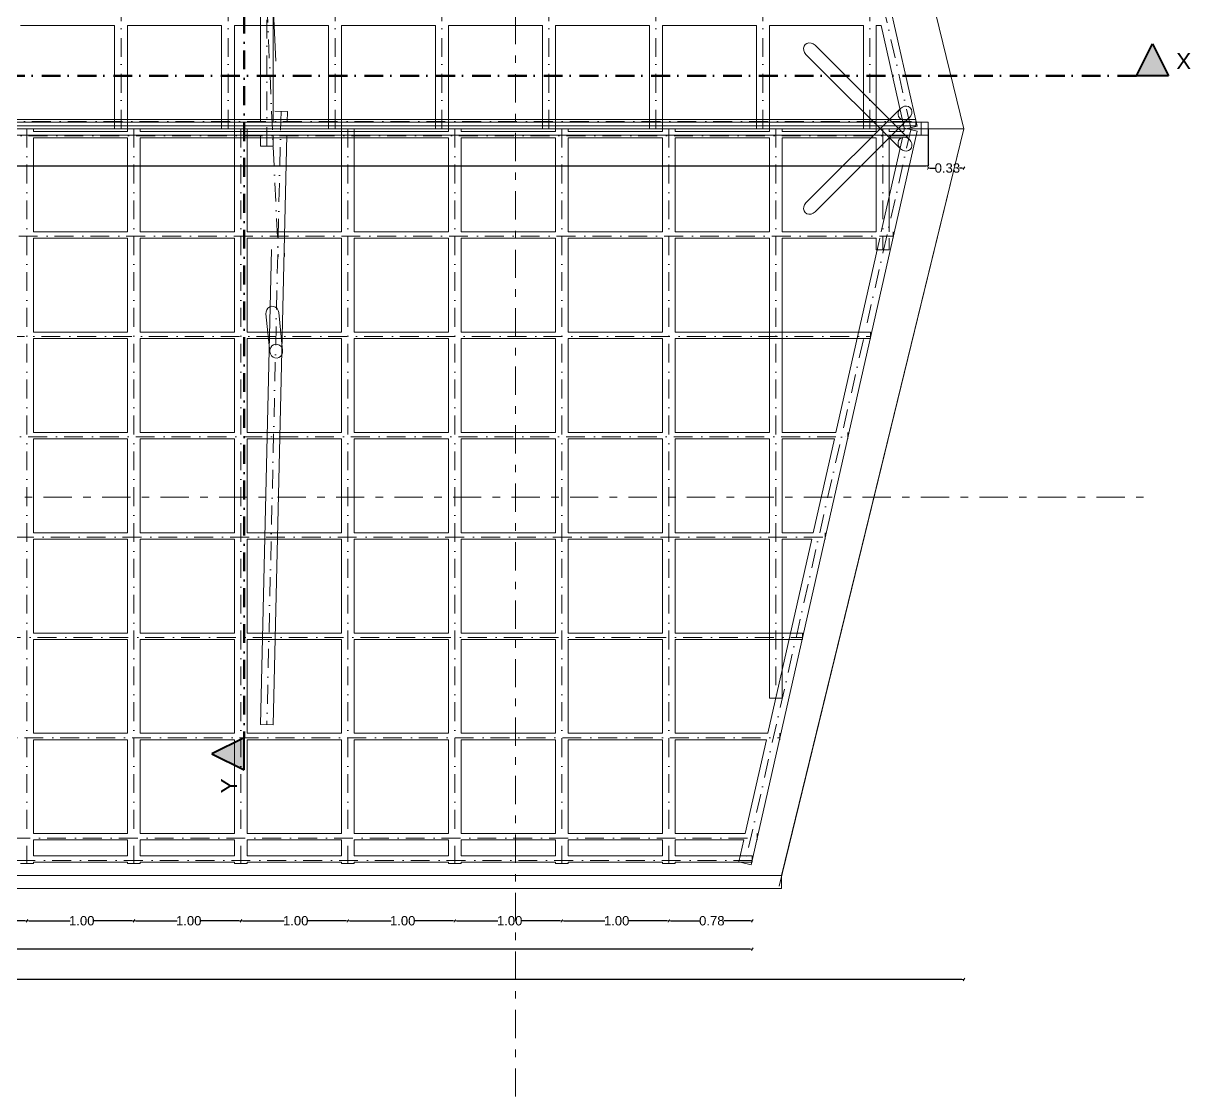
# Model space of a CAD drawing. Header units: millimetres. Extents: x -71878 to 121433, y -67383 to 83273.
# Drawn here: x 39729 to 50641, y -26451 to -16415 of the extents above; entities that cross this region are included whole.
import ezdxf

# ---------------------------------------------------------------- set-up
doc = ezdxf.new("R2010")
doc.units = ezdxf.units.MM
doc.header["$MEASUREMENT"] = 0
doc.linetypes.add('Dot & Dashed', pattern=[335.138881, 176.388884, -88.194442, 0, -70.555556])
doc.linetypes.add('Double Dashed', pattern=[546.805537, 264.583325, -105.833328, 70.555556, -105.833328])
for name, color, linetype, lineweight in [('ACOTACIONES', 7, 'Continuous', 9), ('COLUMNAS_Pluma_Nº__1', 7, 'Continuous', 0), ('CORTES_Pluma_Nº__1', 7, 'Continuous', 0), ('CORTES_Pluma_Nº__101', 7, 'Continuous', 40), ('CORTES_Pluma_Nº__121', 7, 'Continuous', 50), ('CUBIERTAS_Pluma_Nº__21', 7, 'Continuous', 5), ('EJES_Pluma_Nº__21', 7, 'Continuous', 5), ('ENTIRADO_Pluma_Nº__21', 7, 'Continuous', 5), ('Muros_Pluma_Nº__21', 7, 'Continuous', 5), ('VIGAS DE CIMENTACION_Pluma_Nº__21', 7, 'Continuous', 5), ('Vigas_Pluma_Nº__21', 7, 'Continuous', 5)]:
    doc.layers.add(name, color=color, linetype=linetype, lineweight=lineweight)
doc.layers.add('CORTES', color=7, linetype='Continuous')
for name, color, linetype, lineweight, true_color in [('ENTIRADO_Pluma_Nº__24', 7, 'Continuous', 5, 0x969696), ('VIGAS DE CIMENTACION_Pluma_Nº__24', 7, 'Continuous', 5, 0x969696), ('Vigas_Pluma_Nº__24', 7, 'Continuous', 5, 0x969696)]:
    doc.layers.add(name, color=color, linetype=linetype, lineweight=lineweight, true_color=true_color)
doc.styles.add('Estilo_Generado_2', font='Arial.ttf')
doc.styles.add('Estilo_Generado_3', font='swissb.ttf')
doc.dimstyles.new('Estilo_Generado__1', dxfattribs={"dimtxt": 87.5, "dimasz": 19, "dimexe": 0.18, "dimexo": 0, "dimgap": 0.09, "dimtad": 0, "dimlfac": 0.001, "dimzin": 0, "dimdsep": 46, "dimtxsty": 'Estilo_Generado_2', "dimblk": 'ARROWHEAD_2', "dimblk1": 'ARROWHEAD_2', "dimblk2": 'ARROWHEAD_2', "dimcen": 0.09, "dimse1": 1, "dimse2": 1, "dimclrd": 7, "dimclre": 7, "dimclrt": 7, "dimadec": 0, "dimazin": 0, "dimtfac": 1, "dimtmove": 0, "dimatfit": 3, "dimfxl": 1, "dimtolj": 1, "dimtzin": 0, "dimarcsym": 0})
doc.dimstyles.new('Estilo_Generado__3', dxfattribs={"dimtxt": 87.5, "dimasz": 19, "dimexe": 0.18, "dimexo": 0, "dimgap": 0.09, "dimtad": 0, "dimlfac": 0.001, "dimzin": 0, "dimdsep": 46, "dimtxsty": 'Estilo_Generado_2', "dimblk": 'ARROWHEAD_2', "dimblk1": 'ARROWHEAD_2', "dimblk2": 'ARROWHEAD_2', "dimcen": 0.09, "dimclrd": 7, "dimclre": 7, "dimclrt": 7, "dimadec": 0, "dimazin": 0, "dimtfac": 1, "dimtdec": 4, "dimtmove": 2, "dimatfit": 3, "dimfxl": 1, "dimtolj": 1, "dimtzin": 0, "dimarcsym": 0})

# ---------------------------------------------------------------- blocks, each defined once
blk = doc.blocks.new('ARROWHEAD_2')
at = {"color": 0, "linetype": 'Continuous', "lineweight": 0}
for p, q in [((0, 0), (-1, 0)), ((-0.38, -0.66), (0.38, 0.66))]:
    blk.add_line(p, q, dxfattribs=at)
blk = doc.blocks.new('*D597')
at = {"layer": 'ACOTACIONES', "color": 7, "linetype": 'Continuous', "lineweight": -2, "transparency": 16777216}
for p, q in [((38782, -24807), (39166, -24807)), ((39744, -24807), (39384, -24807))]:
    blk.add_line(p, q, dxfattribs=at)
at = {"layer": 'Defpoints', "color": 0, "linetype": 'Continuous', "transparency": 16777216}
for p in [(38763, -24242), (39763, -24242), (39763, -24807)]:
    blk.add_point(p, dxfattribs=at)
at = {"layer": 'ACOTACIONES', "color": 7, "linetype": 'Continuous', "lineweight": -2, "transparency": 16777216, "xscale": 19, "yscale": 19, "zscale": 19, "rotation": 180}
blk.add_blockref('ARROWHEAD_2', (38763, -24807), dxfattribs=at)
at = {"layer": 'ACOTACIONES', "color": 7, "linetype": 'Continuous', "lineweight": -2, "transparency": 16777216, "xscale": 19, "yscale": 19, "zscale": 19}
blk.add_blockref('ARROWHEAD_2', (39763, -24807), dxfattribs=at)
at = {"layer": 'ACOTACIONES', "color": 7, "linetype": 'Continuous', "transparency": 16777216, "insert": (39275, -24807), "char_height": 87.5, "attachment_point": 5, "style": 'Estilo_Generado_2'}
blk.add_mtext('\\A1;1.00', dxfattribs=at)
blk = doc.blocks.new('*D598')
at = {"layer": 'ACOTACIONES', "color": 7, "linetype": 'Continuous', "lineweight": -2, "transparency": 16777216}
for p, q in [((39782, -24807), (40166, -24807)), ((40744, -24807), (40384, -24807))]:
    blk.add_line(p, q, dxfattribs=at)
at = {"layer": 'Defpoints', "color": 0, "linetype": 'Continuous', "transparency": 16777216}
for p in [(39763, -24242), (40763, -24242), (40763, -24807)]:
    blk.add_point(p, dxfattribs=at)
at = {"layer": 'ACOTACIONES', "color": 7, "linetype": 'Continuous', "lineweight": -2, "transparency": 16777216, "xscale": 19, "yscale": 19, "zscale": 19, "rotation": 180}
blk.add_blockref('ARROWHEAD_2', (39763, -24807), dxfattribs=at)
at = {"layer": 'ACOTACIONES', "color": 7, "linetype": 'Continuous', "lineweight": -2, "transparency": 16777216, "xscale": 19, "yscale": 19, "zscale": 19}
blk.add_blockref('ARROWHEAD_2', (40763, -24807), dxfattribs=at)
at = {"layer": 'ACOTACIONES', "color": 7, "linetype": 'Continuous', "transparency": 16777216, "insert": (40275, -24807), "char_height": 87.5, "attachment_point": 5, "style": 'Estilo_Generado_2'}
blk.add_mtext('\\A1;1.00', dxfattribs=at)
blk = doc.blocks.new('*D599')
at = {"layer": 'ACOTACIONES', "color": 7, "linetype": 'Continuous', "lineweight": -2, "transparency": 16777216}
for p, q in [((40782, -24807), (41166, -24807)), ((41744, -24807), (41384, -24807))]:
    blk.add_line(p, q, dxfattribs=at)
at = {"layer": 'Defpoints', "color": 0, "linetype": 'Continuous', "transparency": 16777216}
for p in [(40763, -24242), (41763, -24242), (41763, -24807)]:
    blk.add_point(p, dxfattribs=at)
at = {"layer": 'ACOTACIONES', "color": 7, "linetype": 'Continuous', "lineweight": -2, "transparency": 16777216, "xscale": 19, "yscale": 19, "zscale": 19, "rotation": 180}
blk.add_blockref('ARROWHEAD_2', (40763, -24807), dxfattribs=at)
at = {"layer": 'ACOTACIONES', "color": 7, "linetype": 'Continuous', "lineweight": -2, "transparency": 16777216, "xscale": 19, "yscale": 19, "zscale": 19}
blk.add_blockref('ARROWHEAD_2', (41763, -24807), dxfattribs=at)
at = {"layer": 'ACOTACIONES', "color": 7, "linetype": 'Continuous', "transparency": 16777216, "insert": (41275, -24807), "char_height": 87.5, "attachment_point": 5, "style": 'Estilo_Generado_2'}
blk.add_mtext('\\A1;1.00', dxfattribs=at)
blk = doc.blocks.new('*D600')
at = {"layer": 'ACOTACIONES', "color": 7, "linetype": 'Continuous', "lineweight": -2, "transparency": 16777216}
for p, q in [((41782, -24807), (42166, -24807)), ((42744, -24807), (42384, -24807))]:
    blk.add_line(p, q, dxfattribs=at)
at = {"layer": 'Defpoints', "color": 0, "linetype": 'Continuous', "transparency": 16777216}
for p in [(41763, -24242), (42763, -24242), (42763, -24807)]:
    blk.add_point(p, dxfattribs=at)
at = {"layer": 'ACOTACIONES', "color": 7, "linetype": 'Continuous', "lineweight": -2, "transparency": 16777216, "xscale": 19, "yscale": 19, "zscale": 19, "rotation": 180}
blk.add_blockref('ARROWHEAD_2', (41763, -24807), dxfattribs=at)
at = {"layer": 'ACOTACIONES', "color": 7, "linetype": 'Continuous', "lineweight": -2, "transparency": 16777216, "xscale": 19, "yscale": 19, "zscale": 19}
blk.add_blockref('ARROWHEAD_2', (42763, -24807), dxfattribs=at)
at = {"layer": 'ACOTACIONES', "color": 7, "linetype": 'Continuous', "transparency": 16777216, "insert": (42275, -24807), "char_height": 87.5, "attachment_point": 5, "style": 'Estilo_Generado_2'}
blk.add_mtext('\\A1;1.00', dxfattribs=at)
blk = doc.blocks.new('*D601')
at = {"layer": 'ACOTACIONES', "color": 7, "linetype": 'Continuous', "lineweight": -2, "transparency": 16777216}
for p, q in [((42782, -24807), (43166, -24807)), ((43744, -24807), (43384, -24807))]:
    blk.add_line(p, q, dxfattribs=at)
at = {"layer": 'Defpoints', "color": 0, "linetype": 'Continuous', "transparency": 16777216}
for p in [(42763, -24242), (43763, -24242), (43763, -24807)]:
    blk.add_point(p, dxfattribs=at)
at = {"layer": 'ACOTACIONES', "color": 7, "linetype": 'Continuous', "lineweight": -2, "transparency": 16777216, "xscale": 19, "yscale": 19, "zscale": 19, "rotation": 180}
blk.add_blockref('ARROWHEAD_2', (42763, -24807), dxfattribs=at)
at = {"layer": 'ACOTACIONES', "color": 7, "linetype": 'Continuous', "lineweight": -2, "transparency": 16777216, "xscale": 19, "yscale": 19, "zscale": 19}
blk.add_blockref('ARROWHEAD_2', (43763, -24807), dxfattribs=at)
at = {"layer": 'ACOTACIONES', "color": 7, "linetype": 'Continuous', "transparency": 16777216, "insert": (43275, -24807), "char_height": 87.5, "attachment_point": 5, "style": 'Estilo_Generado_2'}
blk.add_mtext('\\A1;1.00', dxfattribs=at)
blk = doc.blocks.new('*D602')
at = {"layer": 'ACOTACIONES', "color": 7, "linetype": 'Continuous', "lineweight": -2, "transparency": 16777216}
for p, q in [((43782, -24807), (44166, -24807)), ((44744, -24807), (44384, -24807))]:
    blk.add_line(p, q, dxfattribs=at)
at = {"layer": 'Defpoints', "color": 0, "linetype": 'Continuous', "transparency": 16777216}
for p in [(43763, -24242), (44763, -24242), (44763, -24807)]:
    blk.add_point(p, dxfattribs=at)
at = {"layer": 'ACOTACIONES', "color": 7, "linetype": 'Continuous', "lineweight": -2, "transparency": 16777216, "xscale": 19, "yscale": 19, "zscale": 19, "rotation": 180}
blk.add_blockref('ARROWHEAD_2', (43763, -24807), dxfattribs=at)
at = {"layer": 'ACOTACIONES', "color": 7, "linetype": 'Continuous', "lineweight": -2, "transparency": 16777216, "xscale": 19, "yscale": 19, "zscale": 19}
blk.add_blockref('ARROWHEAD_2', (44763, -24807), dxfattribs=at)
at = {"layer": 'ACOTACIONES', "color": 7, "linetype": 'Continuous', "transparency": 16777216, "insert": (44275, -24807), "char_height": 87.5, "attachment_point": 5, "style": 'Estilo_Generado_2'}
blk.add_mtext('\\A1;1.00', dxfattribs=at)
blk = doc.blocks.new('*D603')
at = {"layer": 'ACOTACIONES', "color": 7, "linetype": 'Continuous', "lineweight": -2, "transparency": 16777216}
for p, q in [((44782, -24807), (45166, -24807)), ((45744, -24807), (45384, -24807))]:
    blk.add_line(p, q, dxfattribs=at)
at = {"layer": 'Defpoints', "color": 0, "linetype": 'Continuous', "transparency": 16777216}
for p in [(44763, -24242), (45763, -24242), (45763, -24807)]:
    blk.add_point(p, dxfattribs=at)
at = {"layer": 'ACOTACIONES', "color": 7, "linetype": 'Continuous', "lineweight": -2, "transparency": 16777216, "xscale": 19, "yscale": 19, "zscale": 19, "rotation": 180}
blk.add_blockref('ARROWHEAD_2', (44763, -24807), dxfattribs=at)
at = {"layer": 'ACOTACIONES', "color": 7, "linetype": 'Continuous', "lineweight": -2, "transparency": 16777216, "xscale": 19, "yscale": 19, "zscale": 19}
blk.add_blockref('ARROWHEAD_2', (45763, -24807), dxfattribs=at)
at = {"layer": 'ACOTACIONES', "color": 7, "linetype": 'Continuous', "transparency": 16777216, "insert": (45275, -24807), "char_height": 87.5, "attachment_point": 5, "style": 'Estilo_Generado_2'}
blk.add_mtext('\\A1;1.00', dxfattribs=at)
blk = doc.blocks.new('*D604')
at = {"layer": 'ACOTACIONES', "color": 7, "linetype": 'Continuous', "lineweight": -2, "transparency": 16777216}
for p, q in [((45782, -24807), (46052, -24807)), ((46524, -24807), (46278, -24807))]:
    blk.add_line(p, q, dxfattribs=at)
at = {"layer": 'Defpoints', "color": 0, "linetype": 'Continuous', "transparency": 16777216}
for p in [(45763, -24242), (46543, -24242), (46543, -24807)]:
    blk.add_point(p, dxfattribs=at)
at = {"layer": 'ACOTACIONES', "color": 7, "linetype": 'Continuous', "lineweight": -2, "transparency": 16777216, "xscale": 19, "yscale": 19, "zscale": 19, "rotation": 180}
blk.add_blockref('ARROWHEAD_2', (45763, -24807), dxfattribs=at)
at = {"layer": 'ACOTACIONES', "color": 7, "linetype": 'Continuous', "lineweight": -2, "transparency": 16777216, "xscale": 19, "yscale": 19, "zscale": 19}
blk.add_blockref('ARROWHEAD_2', (46543, -24807), dxfattribs=at)
at = {"layer": 'ACOTACIONES', "color": 7, "linetype": 'Continuous', "transparency": 16777216, "insert": (46165, -24807), "char_height": 87.5, "attachment_point": 5, "style": 'Estilo_Generado_2'}
blk.add_mtext('\\A1;0.78', dxfattribs=at)
blk = doc.blocks.new('*D605')
at = {"layer": 'ACOTACIONES', "color": 7, "linetype": 'Continuous', "lineweight": -2, "transparency": 16777216}
for p, q in [((31301, -25071), (38785, -25071)), ((46524, -25071), (39072, -25071))]:
    blk.add_line(p, q, dxfattribs=at)
at = {"layer": 'Defpoints', "color": 0, "linetype": 'Continuous', "transparency": 16777216}
for p in [(31282, -24260), (46543, -24260), (46543, -25071)]:
    blk.add_point(p, dxfattribs=at)
at = {"layer": 'ACOTACIONES', "color": 7, "linetype": 'Continuous', "lineweight": -2, "transparency": 16777216, "xscale": 19, "yscale": 19, "zscale": 19, "rotation": 180}
blk.add_blockref('ARROWHEAD_2', (31282, -25071), dxfattribs=at)
at = {"layer": 'ACOTACIONES', "color": 7, "linetype": 'Continuous', "lineweight": -2, "transparency": 16777216, "xscale": 19, "yscale": 19, "zscale": 19}
blk.add_blockref('ARROWHEAD_2', (46543, -25071), dxfattribs=at)
at = {"layer": 'ACOTACIONES', "color": 7, "linetype": 'Continuous', "transparency": 16777216, "insert": (38929, -25071), "char_height": 87.5, "attachment_point": 5, "style": 'Estilo_Generado_2'}
blk.add_mtext('\\A1;15.26', dxfattribs=at)
blk = doc.blocks.new('*D616')
at = {"layer": 'ACOTACIONES', "color": 7, "linetype": 'Continuous', "lineweight": -2, "transparency": 16777216}
for p, q in [((48206, -17768), (48254, -17768)), ((48503, -17768), (48480, -17768))]:
    blk.add_line(p, q, dxfattribs=at)
at = {"layer": 'Defpoints', "color": 0, "linetype": 'Continuous', "transparency": 16777216}
for p in [(48187, -17400), (48522, -17400), (48522, -17768)]:
    blk.add_point(p, dxfattribs=at)
at = {"layer": 'ACOTACIONES', "color": 7, "linetype": 'Continuous', "lineweight": -2, "transparency": 16777216, "xscale": 19, "yscale": 19, "zscale": 19, "rotation": 180}
blk.add_blockref('ARROWHEAD_2', (48187, -17768), dxfattribs=at)
at = {"layer": 'ACOTACIONES', "color": 7, "linetype": 'Continuous', "lineweight": -2, "transparency": 16777216, "xscale": 19, "yscale": 19, "zscale": 19}
blk.add_blockref('ARROWHEAD_2', (48522, -17768), dxfattribs=at)
at = {"layer": 'ACOTACIONES', "color": 7, "linetype": 'Continuous', "transparency": 16777216, "insert": (48367, -17768), "char_height": 87.5, "attachment_point": 5, "style": 'Estilo_Generado_2'}
blk.add_mtext('\\A1;0.33', dxfattribs=at)
blk = doc.blocks.new('*D617')
at = {"layer": 'ACOTACIONES', "color": 7, "linetype": 'Continuous', "lineweight": -2, "transparency": 16777216}
for p, q in [((29114, -25355), (38681, -25355)), ((48503, -25355), (38968, -25355))]:
    blk.add_line(p, q, dxfattribs=at)
at = {"layer": 'Defpoints', "color": 0, "linetype": 'Continuous', "transparency": 16777216}
for p in [(29095, -17400), (48522, -17400), (48522, -25355)]:
    blk.add_point(p, dxfattribs=at)
at = {"layer": 'ACOTACIONES', "color": 7, "linetype": 'Continuous', "lineweight": -2, "transparency": 16777216, "xscale": 19, "yscale": 19, "zscale": 19, "rotation": 180}
blk.add_blockref('ARROWHEAD_2', (29095, -25355), dxfattribs=at)
at = {"layer": 'ACOTACIONES', "color": 7, "linetype": 'Continuous', "lineweight": -2, "transparency": 16777216, "xscale": 19, "yscale": 19, "zscale": 19}
blk.add_blockref('ARROWHEAD_2', (48522, -25355), dxfattribs=at)
at = {"layer": 'ACOTACIONES', "color": 7, "linetype": 'Continuous', "transparency": 16777216, "insert": (38824, -25355), "char_height": 87.5, "attachment_point": 5, "style": 'Estilo_Generado_2'}
blk.add_mtext('\\A1;19.43', dxfattribs=at)
blk = doc.blocks.new('*D618')
at = {"layer": 'ACOTACIONES', "color": 7, "linetype": 'Continuous', "lineweight": -2, "transparency": 16777216}
for p, q in [((29694, -17400), (29694, -17748)), ((48187, -17400), (48187, -17748)), ((29713, -17748), (48168, -17748))]:
    blk.add_line(p, q, dxfattribs=at)
at = {"layer": 'Defpoints', "color": 0, "linetype": 'Continuous', "transparency": 16777216}
for p in [(29694, -17400), (48187, -17400), (48187, -17748)]:
    blk.add_point(p, dxfattribs=at)
at = {"layer": 'ACOTACIONES', "color": 7, "linetype": 'Continuous', "lineweight": -2, "transparency": 16777216, "xscale": 19, "yscale": 19, "zscale": 19, "rotation": 180}
blk.add_blockref('ARROWHEAD_2', (29694, -17748), dxfattribs=at)
at = {"layer": 'ACOTACIONES', "color": 7, "linetype": 'Continuous', "lineweight": -2, "transparency": 16777216, "xscale": 19, "yscale": 19, "zscale": 19}
blk.add_blockref('ARROWHEAD_2', (48187, -17748), dxfattribs=at)
at = {"layer": 'ACOTACIONES', "color": 7, "linetype": 'Continuous', "transparency": 16777216, "insert": (39189, -17858), "char_height": 87.5, "attachment_point": 5, "style": 'Estilo_Generado_2'}
blk.add_mtext('\\A1;18.49', dxfattribs=at)
blk = doc.blocks.new('Plano de Corte_1_1', base_point=(23001, 52279))
at = {"layer": 'CORTES', "linetype": 'Continuous', "lineweight": 0, "true_color": 0x000000}
blk.add_hatch(color=18, dxfattribs=at).paths.add_polyline_path([(23151, 52279), (22851, 52279), (23001, 52579)])
at = {"layer": 'CORTES_Pluma_Nº__101', "linetype": 'Continuous'}
for p, q in [((22851, 52279), (23001, 52579)), ((23001, 52579), (23151, 52279)), ((23151, 52279), (22851, 52279))]:
    blk.add_line(p, q, dxfattribs=at)
at = {"layer": 'CORTES_Pluma_Nº__121', "linetype": 'Dot & Dashed'}
blk.add_line((22851, 52279), (6585, 52279), dxfattribs=at)
at = {"layer": 'CORTES_Pluma_Nº__1', "insert": (23363, 52343), "char_height": 150, "attachment_point": 9, "style": 'Estilo_Generado_3'}
blk.add_mtext('\\A1;{\\fSwis721 BT|b0|i0|c0|p34;X}', dxfattribs=at)
blk = doc.blocks.new('Plano de Corte_2_1', base_point=(17455, 60067))
at = {"layer": 'CORTES', "linetype": 'Continuous', "lineweight": 0, "true_color": 0x000000}
for points in [[(17455, 60217), (17455, 59917), (17155, 60067)], [(17455, 44473), (17455, 44773), (17155, 44623)]]:
    blk.add_hatch(color=18, dxfattribs=at).paths.add_polyline_path(points)
at = {"layer": 'CORTES_Pluma_Nº__101', "linetype": 'Continuous'}
for p, q in [((17155, 60067), (17455, 60217)), ((17455, 60217), (17455, 59917)), ((17455, 59917), (17155, 60067)), ((17455, 44773), (17155, 44623)), ((17455, 44473), (17455, 44773)), ((17155, 44623), (17455, 44473))]:
    blk.add_line(p, q, dxfattribs=at)
at = {"layer": 'CORTES_Pluma_Nº__121', "linetype": 'Dot & Dashed'}
blk.add_line((17455, 59917), (17455, 44773), dxfattribs=at)
at = {"layer": 'CORTES_Pluma_Nº__1', "char_height": 150, "rotation": 90, "style": 'Estilo_Generado_3'}
for insert, attachment_point in [((17391, 60436), 9), ((17391, 44254), 7)]:
    blk.add_mtext('\\A1;{\\fSwis721 BT|b0|i0|c0|p34;Y}', dxfattribs=dict(at, insert=insert, attachment_point=attachment_point))

msp = doc.modelspace()

# ---------------------------------------------------------------- linework, layer by layer
at = {"layer": 'COLUMNAS_Pluma_Nº__1', "linetype": 'Continuous', "flags": 128}
for points in [[(47044.896, -16705.164), (47031.818, -16687.961), (47024.169, -16668.285), (47022.698, -16648.062), (47027.55, -16629.272), (47038.248, -16613.754), (47053.746, -16603.027), (47072.527, -16598.141), (47092.753, -16599.574), (47112.443, -16607.187), (47129.67, -16620.233)], [(47129.67, -16620.233), (48013.614, -17502.54)], [(47044.896, -16705.164), (47928.84, -17587.471)], [(47044.896, -18093.426), (47928.84, -17211.119)], [(47129.67, -18178.357), (48013.614, -17296.05)], [(47129.67, -18178.357), (47112.443, -18191.404), (47092.753, -18199.016), (47072.527, -18200.449), (47053.746, -18195.563), (47038.248, -18184.836), (47027.55, -18169.318), (47022.698, -18150.528), (47024.169, -18130.305), (47031.818, -18110.629), (47044.896, -18093.426)], [(41996.937, -19131.998), (41997.77, -19111.66), (42004.364, -19092.704), (42016.072, -19076.986), (42031.749, -19066.044), (42049.859, -19060.949), (42068.631, -19062.201), (42086.226, -19069.676), (42100.923, -19082.643), (42111.283, -19099.833), (42116.291, -19119.563)], [(41996.937, -19131.998), (42033.885, -19486.637)], [(42116.291, -19119.563), (42153.239, -19474.202)]]:
    msp.add_lwpolyline(points, dxfattribs=at)
for points in [[(47915.762, -17228.322), (47908.113, -17247.998), (47906.642, -17268.221), (47911.494, -17287.011), (47922.192, -17302.529), (47937.69, -17313.256), (47956.471, -17318.142), (47976.697, -17316.709), (47996.387, -17309.097), (48013.614, -17296.05), (48026.692, -17278.847), (48034.341, -17259.171), (48035.812, -17238.949), (48030.961, -17220.158), (48020.262, -17204.64), (48004.764, -17193.913), (47985.983, -17189.027), (47965.757, -17190.46), (47946.067, -17198.073), (47928.84, -17211.119)], [(47996.387, -17489.494), (47976.697, -17481.881), (47956.471, -17480.448), (47937.69, -17485.334), (47922.192, -17496.061), (47911.494, -17511.579), (47906.642, -17530.369), (47908.113, -17550.592), (47915.762, -17570.268), (47928.84, -17587.471), (47946.067, -17600.517), (47965.757, -17608.13), (47985.983, -17609.563), (48004.764, -17604.677), (48020.262, -17593.95), (48030.961, -17578.432), (48035.812, -17559.642), (48034.341, -17539.419), (48026.692, -17519.743), (48013.614, -17502.54)], [(42148.231, -19454.472), (42137.872, -19437.283), (42123.175, -19424.316), (42105.58, -19416.84), (42086.808, -19415.589), (42068.697, -19420.683), (42053.021, -19431.625), (42041.312, -19447.343), (42034.719, -19466.299), (42033.885, -19486.637), (42038.893, -19506.366), (42049.253, -19523.556), (42063.95, -19536.523), (42081.545, -19543.998), (42100.317, -19545.25), (42118.427, -19540.156), (42134.104, -19529.214), (42145.812, -19513.496), (42152.406, -19494.54), (42153.239, -19474.202)]]:
    msp.add_lwpolyline(points, close=True, dxfattribs=at)
at = {"layer": 'CUBIERTAS_Pluma_Nº__21', "linetype": 'Continuous', "flags": 128}
for points in [[(46817.641, -10417.106), (48522.036, -17399.975)], [(29094.75, -17399.975), (48522.036, -17399.975)], [(48522.036, -17399.975), (46817.641, -24382.844)], [(46817.641, -24382.844), (30872.012, -24382.844)]]:
    msp.add_lwpolyline(points, dxfattribs=at)
at = {"layer": 'EJES_Pluma_Nº__21', "linetype": 'Double Dashed'}
for p, q in [((44330.277, -26451.369), (44330.277, -8416.094)), ((25701.116, -20846.465), (50303.554, -20846.465))]:
    msp.add_line(p, q, dxfattribs=at)
at = {"layer": 'ENTIRADO_Pluma_Nº__21', "linetype": 'Continuous'}
for p, q in [((39702.69, -16435.903), (40582.69, -16435.903)), ((40702.69, -16435.903), (41582.69, -16435.903)), ((41702.69, -16435.903), (42582.69, -16435.903)), ((42702.69, -16435.903), (43582.69, -16435.903)), ((43702.69, -16435.903), (44582.69, -16435.903)), ((44702.69, -16435.903), (45582.69, -16435.903)), ((45702.69, -16435.903), (46582.69, -16435.903)), ((46702.69, -16435.903), (47582.69, -16435.903)), ((47702.69, -16435.903), (47748.133, -16435.903)), ((29751.903, -17314.321), (48073.512, -17314.321)), ((48073.512, -17373.848), (48073.512, -17314.321)), ((29751.903, -17373.848), (48073.512, -17373.848)), ((39822.69, -17426.102), (40702.69, -17426.102)), ((40822.69, -17426.102), (43702.69, -17426.102)), ((43822.69, -17426.102), (44702.69, -17426.102)), ((44822.69, -17426.102), (45702.69, -17426.102)), ((45822.69, -17426.102), (46702.69, -17426.102)), ((46822.69, -17426.102), (47702.69, -17426.102)), ((47822.69, -17426.102), (47960.011, -17426.102)), ((39822.69, -17485.628), (40702.69, -17485.628)), ((40822.69, -17485.628), (43702.69, -17485.628)), ((43822.69, -17485.628), (44702.69, -17485.628)), ((44822.69, -17485.628), (45702.69, -17485.628)), ((45822.69, -17485.628), (46702.69, -17485.628)), ((46822.69, -17485.628), (47702.69, -17485.628)), ((47822.69, -17485.628), (47946.564, -17485.628)), ((39822.69, -18364.037), (40702.69, -18364.037)), ((39822.69, -18423.564), (40702.69, -18423.564)), ((40822.69, -18364.037), (41702.69, -18364.037)), ((40822.69, -18423.564), (41702.69, -18423.564)), ((41822.69, -18364.037), (42702.69, -18364.037)), ((41822.69, -18423.564), (42702.69, -18423.564)), ((42822.69, -18364.037), (43702.69, -18364.037)), ((42822.69, -18423.564), (43702.69, -18423.564)), ((43822.69, -18364.037), (44702.69, -18364.037)), ((43822.69, -18423.564), (44702.69, -18423.564)), ((44822.69, -18364.037), (45702.69, -18364.037)), ((44822.69, -18423.564), (45702.69, -18423.564)), ((45822.69, -18364.037), (46702.69, -18364.037)), ((45822.69, -18423.564), (46702.69, -18423.564)), ((46822.69, -18364.037), (47702.69, -18364.037)), ((46822.69, -18423.564), (47702.69, -18423.564)), ((47857.712, -18423.564), (47861.635, -18423.564)), ((47861.635, -18423.564), (47861.635, -18364.037)), ((39822.69, -19301.972), (40702.69, -19301.972)), ((40822.69, -19301.972), (41702.69, -19301.972)), ((41822.69, -19301.972), (42702.69, -19301.972)), ((42822.69, -19301.972), (43702.69, -19301.972)), ((43822.69, -19301.972), (44702.69, -19301.972)), ((44822.69, -19301.972), (45702.69, -19301.972)), ((45822.69, -19301.972), (47649.759, -19301.972)), ((47649.759, -19361.499), (47649.759, -19301.972)), ((39822.69, -19361.499), (40702.69, -19361.499)), ((40822.69, -19361.499), (41702.69, -19361.499)), ((41822.69, -19361.499), (42702.69, -19361.499)), ((42822.69, -19361.499), (43702.69, -19361.499)), ((43822.69, -19361.499), (44702.69, -19361.499)), ((44822.69, -19361.499), (45702.69, -19361.499)), ((45822.69, -19361.499), (47649.759, -19361.499)), ((39822.69, -20239.908), (40702.69, -20239.908)), ((40822.69, -20239.908), (41702.69, -20239.908)), ((41822.69, -20239.908), (42702.69, -20239.908)), ((42822.69, -20239.908), (43702.69, -20239.908)), ((43822.69, -20239.908), (44702.69, -20239.908)), ((44822.69, -20239.908), (45702.69, -20239.908)), ((45822.69, -20239.908), (46702.69, -20239.908)), ((46822.69, -20239.908), (47324.382, -20239.908)), ((47437.882, -20299.434), (47437.882, -20239.908)), ((39822.69, -20299.434), (40702.69, -20299.434)), ((40822.69, -20299.434), (41702.69, -20299.434)), ((41822.69, -20299.434), (42702.69, -20299.434)), ((42822.69, -20299.434), (43702.69, -20299.434)), ((43822.69, -20299.434), (44702.69, -20299.434)), ((44822.69, -20299.434), (45702.69, -20299.434)), ((45822.69, -20299.434), (46702.69, -20299.434)), ((46822.69, -20299.434), (47310.935, -20299.434)), ((47433.959, -20299.434), (47437.882, -20299.434)), ((39822.69, -21177.843), (40702.69, -21177.843)), ((39822.69, -21237.369), (40702.69, -21237.369)), ((40822.69, -21177.843), (41702.69, -21177.843)), ((40822.69, -21237.369), (41702.69, -21237.369)), ((41822.69, -21177.843), (42702.69, -21177.843)), ((41822.69, -21237.369), (42702.69, -21237.369)), ((42822.69, -21177.843), (43702.69, -21177.843)), ((42822.69, -21237.369), (43702.69, -21237.369)), ((43822.69, -21177.843), (44702.69, -21177.843)), ((43822.69, -21237.369), (44702.69, -21237.369)), ((44822.69, -21177.843), (45702.69, -21177.843)), ((44822.69, -21237.369), (45702.69, -21237.369)), ((45822.69, -21177.843), (46702.69, -21177.843)), ((45822.69, -21237.369), (46702.69, -21237.369)), ((46822.69, -21177.843), (47112.506, -21177.843)), ((46822.69, -21237.369), (47099.059, -21237.369)), ((47222.082, -21237.369), (47226.006, -21237.369)), ((47226.006, -21237.369), (47226.006, -21177.843)), ((39822.69, -22115.778), (40702.69, -22115.778)), ((40822.69, -22115.778), (41702.69, -22115.778)), ((41822.69, -22115.778), (42702.69, -22115.778)), ((42822.69, -22115.778), (43702.69, -22115.778)), ((43822.69, -22115.778), (44702.69, -22115.778)), ((44822.69, -22115.778), (45702.69, -22115.778)), ((45822.69, -22115.778), (47014.13, -22115.778)), ((47014.13, -22175.304), (47014.13, -22115.778)), ((39822.69, -22175.304), (40702.69, -22175.304)), ((40822.69, -22175.304), (41702.69, -22175.304)), ((41822.69, -22175.304), (42702.69, -22175.304)), ((42822.69, -22175.304), (43702.69, -22175.304)), ((43822.69, -22175.304), (44702.69, -22175.304)), ((44822.69, -22175.304), (45702.69, -22175.304)), ((45822.69, -22175.304), (47014.13, -22175.304)), ((39822.69, -23053.713), (40702.69, -23053.713)), ((39822.69, -23113.24), (40702.69, -23113.24)), ((40822.69, -23053.713), (41702.69, -23053.713)), ((40822.69, -23113.24), (41702.69, -23113.24)), ((41822.69, -23053.713), (42702.69, -23053.713)), ((41822.69, -23113.24), (42702.69, -23113.24)), ((42822.69, -23053.713), (43702.69, -23053.713)), ((42822.69, -23113.24), (43702.69, -23113.24)), ((43822.69, -23053.713), (44702.69, -23053.713)), ((43822.69, -23113.24), (44702.69, -23113.24)), ((44822.69, -23053.713), (45702.69, -23053.713)), ((44822.69, -23113.24), (45702.69, -23113.24)), ((45822.69, -23053.713), (46688.753, -23053.713)), ((45822.69, -23113.24), (46675.306, -23113.24)), ((46798.33, -23113.24), (46802.253, -23113.24)), ((46802.253, -23113.24), (46802.253, -23053.713)), ((39822.69, -23991.648), (40702.69, -23991.648)), ((40822.69, -23991.648), (41702.69, -23991.648)), ((41822.69, -23991.648), (42702.69, -23991.648)), ((42822.69, -23991.648), (43702.69, -23991.648)), ((43822.69, -23991.648), (44702.69, -23991.648)), ((44822.69, -23991.648), (45702.69, -23991.648)), ((45822.69, -23991.648), (46476.876, -23991.648)), ((46590.377, -24051.175), (46590.377, -23991.648)), ((39822.69, -24051.175), (40702.69, -24051.175)), ((40822.69, -24051.175), (41702.69, -24051.175)), ((41822.69, -24051.175), (42702.69, -24051.175)), ((42822.69, -24051.175), (43702.69, -24051.175)), ((43822.69, -24051.175), (44702.69, -24051.175)), ((44822.69, -24051.175), (45702.69, -24051.175)), ((45822.69, -24051.175), (46463.43, -24051.175)), ((46586.453, -24051.175), (46590.377, -24051.175)), ((39822.69, -24200.146), (40702.69, -24200.146)), ((40822.69, -24200.146), (41702.69, -24200.146)), ((41822.69, -24200.146), (42702.69, -24200.146)), ((42822.69, -24200.146), (43702.69, -24200.146)), ((43822.69, -24200.146), (44702.69, -24200.146)), ((44822.69, -24200.146), (45702.69, -24200.146)), ((45822.69, -24200.146), (46543.278, -24200.146)), ((46543.278, -24259.672), (46543.278, -24200.146)), ((39822.69, -24259.672), (40702.69, -24259.672)), ((40822.69, -24259.672), (41702.69, -24259.672)), ((41822.69, -24259.672), (42702.69, -24259.672)), ((42822.69, -24259.672), (43702.69, -24259.672)), ((43822.69, -24259.672), (44702.69, -24259.672)), ((44822.69, -24259.672), (45702.69, -24259.672)), ((45822.69, -24259.672), (46543.278, -24259.672))]:
    msp.add_line(p, q, dxfattribs=at)
at = {"layer": 'ENTIRADO_Pluma_Nº__24', "linetype": 'Dot & Dashed'}
for p, q in [((29751.903, -17331.69), (48073.512, -17331.69)), ((29721.052, -17468.259), (48064.426, -17468.259)), ((29963.779, -18406.194), (47861.635, -18406.194)), ((30175.655, -19344.13), (47649.759, -19344.13)), ((30387.532, -20282.065), (47437.882, -20282.065)), ((30599.408, -21220), (47226.006, -21220)), ((30811.285, -22157.935), (47014.13, -22157.935)), ((31023.161, -23095.87), (46802.253, -23095.87)), ((31235.037, -24033.806), (46590.377, -24033.806)), ((31282.136, -24242.303), (46543.278, -24242.303))]:
    msp.add_line(p, q, dxfattribs=at)
at = {"layer": 'Muros_Pluma_Nº__21', "linetype": 'Continuous'}
msp.add_line((46793.232, -24482.844), (48522.036, -17399.975), dxfattribs=at)
at = {"layer": 'VIGAS DE CIMENTACION_Pluma_Nº__21', "linetype": 'Continuous'}
for p, q in [((30872.012, -24382.844), (46817.641, -24382.844)), ((46817.641, -24503.678), (46817.641, -24382.844)), ((30872.012, -24503.678), (46817.641, -24503.678))]:
    msp.add_line(p, q, dxfattribs=at)
at = {"layer": 'VIGAS DE CIMENTACION_Pluma_Nº__24', "linetype": 'Dot & Dashed'}
msp.add_line((30872.012, -24382.844), (46817.641, -24382.844), dxfattribs=at)
at = {"layer": 'Vigas_Pluma_Nº__21', "linetype": 'Continuous'}
for p, q in [((46534.12, -10517.106), (48083.828, -17377.361)), ((41945.589, -11826.78), (41945.589, -17339.975)), ((42065.589, -11826.78), (42065.589, -17339.975)), ((42065.589, -16238.402), (42089.417, -16767.533)), ((40582.69, -16435.903), (40582.69, -17399.975)), ((40702.69, -16435.903), (40702.69, -17399.975)), ((41582.69, -16435.903), (41582.69, -17399.975)), ((41702.69, -16435.903), (41702.69, -17399.975)), ((42582.69, -16435.903), (42582.69, -17399.975)), ((42702.69, -16435.903), (42702.69, -17399.975)), ((43582.69, -16435.903), (43582.69, -17399.975)), ((43702.69, -16435.903), (43702.69, -17399.975)), ((44582.69, -16435.903), (44582.69, -17399.975)), ((44702.69, -16435.903), (44702.69, -17399.975)), ((45582.69, -16435.903), (45582.69, -17399.975)), ((45702.69, -16435.903), (45702.69, -17399.975)), ((46582.69, -16435.903), (46582.69, -17399.975)), ((46702.69, -16435.903), (46702.69, -17399.975)), ((47582.69, -16435.903), (47582.69, -17399.975)), ((47702.69, -16435.903), (47702.69, -17399.975)), ((47748.133, -16435.903), (47966.778, -17403.802)), ((42198.51, -17239.44), (42078.543, -17236.659)), ((42196.18, -17339.975), (42198.51, -17239.44)), ((29694.003, -17339.975), (48122.036, -17339.975)), ((35887.171, -17339.975), (41945.589, -17339.975)), ((42065.589, -17339.975), (42076.148, -17339.975)), ((42196.18, -17339.975), (48187.207, -17339.975)), ((48122.036, -17459.975), (48122.036, -17339.975)), ((48187.207, -17459.975), (48187.207, -17339.975)), ((39822.69, -17399.975), (39702.69, -17399.975)), ((39822.69, -17426.102), (39822.69, -17399.975)), ((40582.69, -17399.975), (40702.69, -17399.975)), ((40702.69, -17426.102), (40702.69, -17399.975)), ((40822.69, -17399.975), (40702.69, -17399.975)), ((40822.69, -17426.102), (40822.69, -17399.975)), ((41582.69, -17399.975), (41702.69, -17399.975)), ((41702.69, -18364.037), (41702.69, -17399.975)), ((41822.69, -17399.975), (41702.69, -17399.975)), ((41822.69, -18364.037), (41822.69, -17399.975)), ((42582.69, -17399.975), (42702.69, -17399.975)), ((42702.69, -18364.037), (42702.69, -17399.975)), ((42822.69, -17399.975), (42702.69, -17399.975)), ((42822.69, -18364.037), (42822.69, -17399.975)), ((43582.69, -17399.975), (43702.69, -17399.975)), ((43702.69, -17426.102), (43702.69, -17399.975)), ((43822.69, -17399.975), (43702.69, -17399.975)), ((43822.69, -17426.102), (43822.69, -17399.975)), ((44582.69, -17399.975), (44702.69, -17399.975)), ((44702.69, -17426.102), (44702.69, -17399.975)), ((44822.69, -17399.975), (44702.69, -17399.975)), ((44822.69, -17426.102), (44822.69, -17399.975)), ((45582.69, -17399.975), (45702.69, -17399.975)), ((45702.69, -17426.102), (45702.69, -17399.975)), ((45822.69, -17399.975), (45702.69, -17399.975)), ((45822.69, -17426.102), (45822.69, -17399.975)), ((46534.12, -24282.844), (48083.828, -17422.589)), ((46582.69, -17399.975), (46702.69, -17399.975)), ((46702.69, -17426.102), (46702.69, -17399.975)), ((46822.69, -17399.975), (46702.69, -17399.975)), ((46822.69, -17426.102), (46822.69, -17399.975)), ((47582.69, -17399.975), (47702.69, -17399.975)), ((47702.69, -17426.102), (47702.69, -17399.975)), ((47822.69, -17399.975), (47702.69, -17399.975)), ((47822.69, -17426.102), (47822.69, -17399.975)), ((47960.011, -17426.102), (47966.778, -17396.148)), ((47966.778, -17403.802), (48083.828, -17377.361)), ((48083.828, -17422.589), (47966.778, -17396.148)), ((29694.003, -17459.975), (48122.036, -17459.975)), ((35887.171, -17459.975), (41945.589, -17459.975)), ((39822.69, -18364.037), (39822.69, -17485.628)), ((40702.69, -18364.037), (40702.69, -17485.628)), ((40822.69, -18364.037), (40822.69, -17485.628)), ((41945.589, -17459.975), (41945.589, -17563.44)), ((41945.589, -17563.44), (42065.589, -17563.44)), ((42065.573, -22974.559), (42193.399, -17459.975)), ((42065.589, -17459.975), (42073.366, -17459.975)), ((42065.589, -17459.975), (42065.589, -17563.44)), ((42193.399, -17459.975), (48187.207, -17459.975)), ((43702.69, -18364.037), (43702.69, -17485.628)), ((43822.69, -18364.037), (43822.69, -17485.628)), ((44702.69, -18364.037), (44702.69, -17485.628)), ((44822.69, -18364.037), (44822.69, -17485.628)), ((45702.69, -18364.037), (45702.69, -17485.628)), ((45822.69, -18364.037), (45822.69, -17485.628)), ((46702.69, -18364.037), (46702.69, -17485.628)), ((46822.69, -18364.037), (46822.69, -17485.628)), ((47702.69, -18364.037), (47702.69, -17485.628)), ((47748.135, -18364.037), (47946.564, -17485.628)), ((47822.69, -18364.037), (47822.69, -17485.628)), ((39822.69, -19301.972), (39822.69, -18423.564)), ((40702.69, -19301.972), (40702.69, -18423.564)), ((40822.69, -19301.972), (40822.69, -18423.564)), ((41702.69, -19301.972), (41702.69, -18423.564)), ((41822.69, -19301.972), (41822.69, -18423.564)), ((42702.69, -19301.972), (42702.69, -18423.564)), ((42822.69, -19301.972), (42822.69, -18423.564)), ((43702.69, -19301.972), (43702.69, -18423.564)), ((43822.69, -19301.972), (43822.69, -18423.564)), ((44702.69, -19301.972), (44702.69, -18423.564)), ((44822.69, -19301.972), (44822.69, -18423.564)), ((45702.69, -19301.972), (45702.69, -18423.564)), ((45822.69, -19301.972), (45822.69, -18423.564)), ((46702.69, -20239.908), (46702.69, -18423.564)), ((46822.69, -20239.908), (46822.69, -18423.564)), ((47324.382, -20239.908), (47734.688, -18423.564)), ((47702.69, -18533.643), (47702.69, -18423.564)), ((47822.69, -18533.643), (47822.69, -18423.564)), ((41945.606, -22971.779), (42048.597, -18528.579)), ((42168.659, -18527.269), (42171.741, -18595.704)), ((47822.69, -18533.643), (47702.69, -18533.643)), ((39822.69, -20239.908), (39822.69, -19361.499)), ((40702.69, -20239.908), (40702.69, -19361.499)), ((40822.69, -20239.908), (40822.69, -19361.499)), ((41702.69, -20239.908), (41702.69, -19361.499)), ((41822.69, -20239.908), (41822.69, -19361.499)), ((42702.69, -20239.908), (42702.69, -19361.499)), ((42822.69, -20239.908), (42822.69, -19361.499)), ((43702.69, -20239.908), (43702.69, -19361.499)), ((43822.69, -20239.908), (43822.69, -19361.499)), ((44702.69, -20239.908), (44702.69, -19361.499)), ((44822.69, -20239.908), (44822.69, -19361.499)), ((45702.69, -20239.908), (45702.69, -19361.499)), ((45822.69, -20239.908), (45822.69, -19361.499)), ((39822.69, -21177.843), (39822.69, -20299.434)), ((40702.69, -21177.843), (40702.69, -20299.434)), ((40822.69, -21177.843), (40822.69, -20299.434)), ((41702.69, -21177.843), (41702.69, -20299.434)), ((41822.69, -21177.843), (41822.69, -20299.434)), ((42702.69, -21177.843), (42702.69, -20299.434)), ((42822.69, -21177.843), (42822.69, -20299.434)), ((43702.69, -21177.843), (43702.69, -20299.434)), ((43822.69, -21177.843), (43822.69, -20299.434)), ((44702.69, -21177.843), (44702.69, -20299.434)), ((44822.69, -21177.843), (44822.69, -20299.434)), ((45702.69, -21177.843), (45702.69, -20299.434)), ((45822.69, -21177.843), (45822.69, -20299.434)), ((46702.69, -21177.843), (46702.69, -20299.434)), ((46822.69, -21177.843), (46822.69, -20299.434)), ((47112.506, -21177.843), (47310.935, -20299.434)), ((39822.69, -22115.778), (39822.69, -21237.369)), ((40702.69, -22115.778), (40702.69, -21237.369)), ((40822.69, -22115.778), (40822.69, -21237.369)), ((41702.69, -22115.778), (41702.69, -21237.369)), ((41822.69, -22115.778), (41822.69, -21237.369)), ((42702.69, -22115.778), (42702.69, -21237.369)), ((42822.69, -22115.778), (42822.69, -21237.369)), ((43702.69, -22115.778), (43702.69, -21237.369)), ((43822.69, -22115.778), (43822.69, -21237.369)), ((44702.69, -22115.778), (44702.69, -21237.369)), ((44822.69, -22115.778), (44822.69, -21237.369)), ((45702.69, -22115.778), (45702.69, -21237.369)), ((45822.69, -22115.778), (45822.69, -21237.369)), ((46688.753, -23053.713), (47099.059, -21237.369)), ((46702.69, -22726.408), (46702.69, -21237.369)), ((46822.69, -22726.408), (46822.69, -21237.369)), ((39822.69, -23053.713), (39822.69, -22175.304)), ((40702.69, -23053.713), (40702.69, -22175.304)), ((40822.69, -23053.713), (40822.69, -22175.304)), ((41702.69, -23053.713), (41702.69, -22175.304)), ((41822.69, -23053.713), (41822.69, -22175.304)), ((42702.69, -23053.713), (42702.69, -22175.304)), ((42822.69, -23053.713), (42822.69, -22175.304)), ((43702.69, -23053.713), (43702.69, -22175.304)), ((43822.69, -23053.713), (43822.69, -22175.304)), ((44702.69, -23053.713), (44702.69, -22175.304)), ((44822.69, -23053.713), (44822.69, -22175.304)), ((45702.69, -23053.713), (45702.69, -22175.304)), ((45822.69, -23053.713), (45822.69, -22175.304)), ((46822.69, -22726.408), (46702.69, -22726.408)), ((42065.573, -22974.559), (41945.606, -22971.779)), ((39822.69, -23991.648), (39822.69, -23113.24)), ((40702.69, -23991.648), (40702.69, -23113.24)), ((40822.69, -23991.648), (40822.69, -23113.24)), ((41702.69, -23991.648), (41702.69, -23113.24)), ((41822.69, -23991.648), (41822.69, -23113.24)), ((42702.69, -23991.648), (42702.69, -23113.24)), ((42822.69, -23991.648), (42822.69, -23113.24)), ((43702.69, -23991.648), (43702.69, -23113.24)), ((43822.69, -23991.648), (43822.69, -23113.24)), ((44702.69, -23991.648), (44702.69, -23113.24)), ((44822.69, -23991.648), (44822.69, -23113.24)), ((45702.69, -23991.648), (45702.69, -23113.24)), ((45822.69, -23991.648), (45822.69, -23113.24)), ((46476.876, -23991.648), (46675.306, -23113.24)), ((39822.69, -24200.146), (39822.69, -24051.175)), ((40702.69, -24200.146), (40702.69, -24051.175)), ((40822.69, -24200.146), (40822.69, -24051.175)), ((41702.69, -24200.146), (41702.69, -24051.175)), ((41822.69, -24200.146), (41822.69, -24051.175)), ((42702.69, -24200.146), (42702.69, -24051.175)), ((42822.69, -24200.146), (42822.69, -24051.175)), ((43702.69, -24200.146), (43702.69, -24051.175)), ((43822.69, -24200.146), (43822.69, -24051.175)), ((44702.69, -24200.146), (44702.69, -24051.175)), ((44822.69, -24200.146), (44822.69, -24051.175)), ((45702.69, -24200.146), (45702.69, -24051.175)), ((45822.69, -24200.146), (45822.69, -24051.175)), ((46417.069, -24256.403), (46463.43, -24051.175)), ((39822.69, -24269.623), (39702.69, -24269.623)), ((39822.69, -24269.623), (39822.69, -24259.672)), ((40702.69, -24269.623), (40702.69, -24259.672)), ((40822.69, -24269.623), (40702.69, -24269.623)), ((40822.69, -24269.623), (40822.69, -24259.672)), ((41702.69, -24269.623), (41702.69, -24259.672)), ((41822.69, -24269.623), (41702.69, -24269.623)), ((41822.69, -24269.623), (41822.69, -24259.672)), ((42702.69, -24269.623), (42702.69, -24259.672)), ((42822.69, -24269.623), (42702.69, -24269.623)), ((42822.69, -24269.623), (42822.69, -24259.672)), ((43702.69, -24269.623), (43702.69, -24259.672)), ((43822.69, -24269.623), (43702.69, -24269.623)), ((43822.69, -24269.623), (43822.69, -24259.672)), ((44702.69, -24269.623), (44702.69, -24259.672)), ((44822.69, -24269.623), (44702.69, -24269.623)), ((44822.69, -24269.623), (44822.69, -24259.672)), ((45702.69, -24269.623), (45702.69, -24259.672)), ((45822.69, -24269.623), (45702.69, -24269.623)), ((45822.69, -24269.623), (45822.69, -24259.672)), ((46534.12, -24282.844), (46417.069, -24256.403))]:
    msp.add_line(p, q, dxfattribs=at)
at = {"layer": 'Vigas_Pluma_Nº__24', "linetype": 'Dot & Dashed'}
for p, q in [((40642.69, -17399.975), (40642.69, -10530.326)), ((41642.69, -17399.975), (41642.69, -10530.326)), ((42642.69, -17399.975), (42642.69, -10530.326)), ((43642.69, -17399.975), (43642.69, -10530.326)), ((44642.69, -17399.975), (44642.69, -10530.326)), ((45642.69, -17399.975), (45642.69, -10530.326)), ((48025.303, -17390.581), (46475.595, -10530.326)), ((46642.69, -17399.975), (46642.69, -11479.12)), ((42005.589, -17563.44), (42005.589, -11826.78)), ((47642.69, -17399.975), (47642.69, -15725.538)), ((42005.161, -16230.236), (42111.802, -18598.403)), ((42138.527, -17238.05), (42005.589, -22973.169)), ((29636.467, -17399.975), (48187.207, -17399.975)), ((29694.003, -17399.975), (48122.036, -17399.975)), ((39762.69, -17399.975), (39762.69, -24269.623)), ((40762.69, -17399.975), (40762.69, -24269.623)), ((41762.69, -17399.975), (41762.69, -24269.623)), ((42762.69, -17399.975), (42762.69, -24269.623)), ((43762.69, -17399.975), (43762.69, -24269.623)), ((44762.69, -17399.975), (44762.69, -24269.623)), ((45762.69, -17399.975), (45762.69, -24269.623)), ((48025.303, -17409.368), (46475.595, -24269.623)), ((46762.69, -17399.975), (46762.69, -22726.408)), ((47762.69, -17399.975), (47762.69, -18533.643))]:
    msp.add_line(p, q, dxfattribs=at)

# ---------------------------------------------------------------- block references
at = {"layer": 'CORTES'}
for name, p in [('Plano de Corte_2_1', (41791.837, -7802.069)), ('Plano de Corte_1_1', (50284.069, -16907.051))]:
    msp.add_blockref(name, p, dxfattribs=at)

# ---------------------------------------------------------------- dimensions: what is measured, and where the dimension line sits
at = {"layer": 'ACOTACIONES', "linetype": 'Continuous'}
for base, p1, p2, dimstyle, picture, middle in [((48522.036, -25354.906), (29094.75, -17399.975), (48522.036, -17399.975), 'Estilo_Generado__1', '*D617', (38824.246, -25354.906)), ((48187.207, -17747.796), (29694.003, -17399.975), (48187.207, -17399.975), 'Estilo_Generado__3', '*D618', (39189.17, -17858.04)), ((48522.036, -17767.787), (48187.207, -17399.975), (48522.036, -17399.975), 'Estilo_Generado__1', '*D616', (48366.958, -17767.787)), ((46543.278, -25070.714), (31282.136, -24259.672), (46543.278, -24259.672), 'Estilo_Generado__1', '*D605', (38928.56, -25070.714)), ((39762.69, -24806.968), (38762.69, -24242.303), (39762.69, -24242.303), 'Estilo_Generado__1', '*D597', (39275.026, -24806.968)), ((40762.69, -24806.968), (39762.69, -24242.303), (40762.69, -24242.303), 'Estilo_Generado__1', '*D598', (40275.026, -24806.968)), ((41762.69, -24806.968), (40762.69, -24242.303), (41762.69, -24242.303), 'Estilo_Generado__1', '*D599', (41275.026, -24806.968)), ((42762.69, -24806.968), (41762.69, -24242.303), (42762.69, -24242.303), 'Estilo_Generado__1', '*D600', (42275.026, -24806.968)), ((43762.69, -24806.968), (42762.69, -24242.303), (43762.69, -24242.303), 'Estilo_Generado__1', '*D601', (43275.026, -24806.968)), ((44762.69, -24806.968), (43762.69, -24242.303), (44762.69, -24242.303), 'Estilo_Generado__1', '*D602', (44275.026, -24806.968)), ((45762.69, -24806.968), (44762.69, -24242.303), (45762.69, -24242.303), 'Estilo_Generado__1', '*D603', (45275.026, -24806.968)), ((46543.278, -24806.968), (45762.69, -24242.303), (46543.278, -24242.303), 'Estilo_Generado__1', '*D604', (46165.32, -24806.968))]:
    dim = msp.add_linear_dim(base=base, p1=p1, p2=p2, dimstyle=dimstyle, dxfattribs=at)
    dim.commit()
    dim.dimension.update_dxf_attribs({"geometry": picture, "text_midpoint": middle, "dimtype": 160})

doc.saveas('drawing.dxf')
